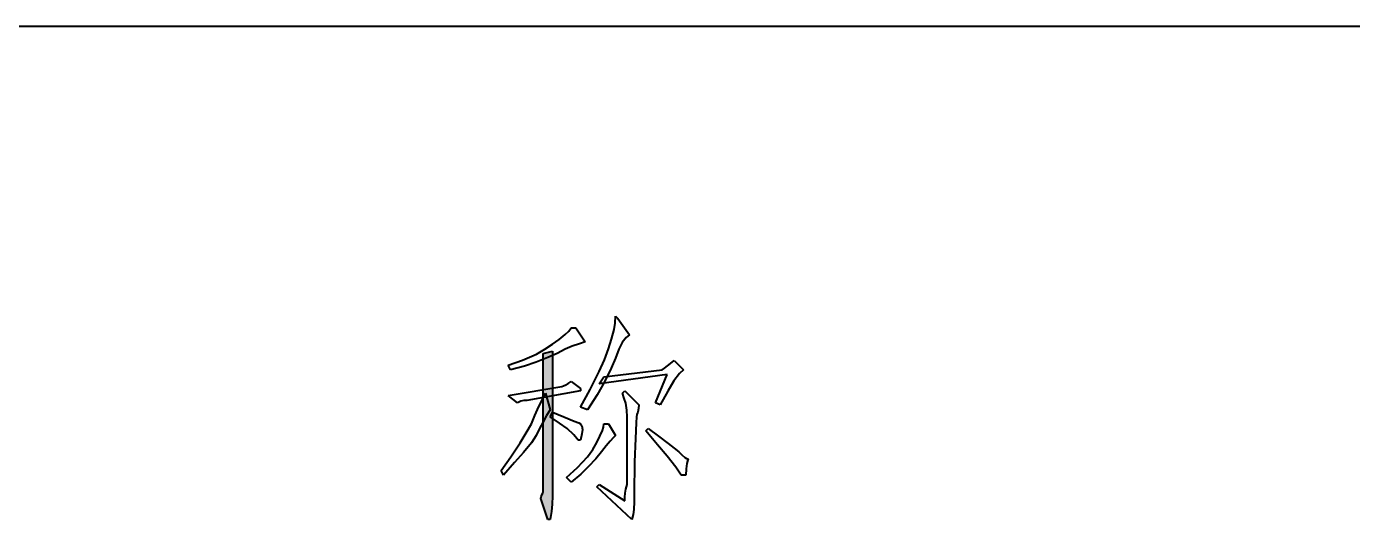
# Model space of a CAD drawing. Extents: x 457 to 4918, y -67 to 391.
# Drawn here: x 3539.63 to 3565.27, y 17.22 to 26.76 of the extents above; entities that cross this region are included whole.
import ezdxf

# ---------------------------------------------------------------- set-up
doc = ezdxf.new("R2010")
doc.units = 0
doc.header["$LTSCALE"] = 40
doc.header["$MEASUREMENT"] = 0
doc.layers.add('at_Entity', color=7, linetype='CONTINUOUS')
doc.layers.add('at_Solid', color=7, linetype='CONTINUOUS')

msp = doc.modelspace()

# ---------------------------------------------------------------- hatches: boundary and pattern name
at = {"layer": 'at_Solid'}
msp.add_hatch(color=0, dxfattribs=at).paths.add_polyline_path([(3549.617, 20.434), (3549.798, 20.479), (3549.798, 17.813), (3549.797, 17.676), (3549.792, 17.519), (3549.779, 17.382), (3549.753, 17.225), (3549.708, 17.225), (3549.572, 17.632), (3549.579, 17.666), (3549.595, 17.704), (3549.61, 17.735), (3549.617, 17.767), (3549.617, 17.955), (3549.617, 18.48), (3549.617, 19.291)])

# ---------------------------------------------------------------- linework, layer by layer
at = {"layer": 'at_Entity', "color": 0, "lineweight": 40}
for p, q in [((3654.937, 26.762), (3474.899, 26.762)), ((3550.992, 20.898), (3551.012, 21.026)), ((3551.012, 21.026), (3551.018, 21.157)), ((3551.018, 21.157), (3551.064, 21.112)), ((3551.064, 21.112), (3551.29, 20.796)), ((3549.924, 20.709), (3550.045, 20.802)), ((3550.045, 20.802), (3550.113, 20.866)), ((3550.113, 20.866), (3550.16, 20.931)), ((3550.16, 20.931), (3550.25, 20.931)), ((3550.25, 20.931), (3550.431, 20.66)), ((3550.942, 20.713), (3550.992, 20.898)), ((3551.29, 20.796), (3551.222, 20.744)), ((3549.488, 20.424), (3549.653, 20.517)), ((3549.653, 20.517), (3549.798, 20.615)), ((3549.798, 20.615), (3549.924, 20.709)), ((3550.046, 20.519), (3549.888, 20.434)), ((3550.18, 20.577), (3550.046, 20.519)), ((3550.321, 20.625), (3550.18, 20.577)), ((3550.431, 20.66), (3550.321, 20.625)), ((3550.804, 20.314), (3550.883, 20.525)), ((3550.883, 20.525), (3550.942, 20.713)), ((3551.084, 20.52), (3551.018, 20.344)), ((3551.146, 20.648), (3551.084, 20.52)), ((3551.222, 20.744), (3551.146, 20.648)), ((3548.939, 20.208), (3549.22, 20.31)), ((3549.22, 20.31), (3549.488, 20.424)), ((3549.482, 20.267), (3549.259, 20.19)), ((3549.709, 20.359), (3549.482, 20.267)), ((3549.617, 20.434), (3549.798, 20.479)), ((3549.617, 19.291), (3549.617, 20.434)), ((3549.888, 20.434), (3549.709, 20.359)), ((3549.798, 20.479), (3549.798, 17.813)), ((3550.703, 20.088), (3550.804, 20.314)), ((3551.018, 20.344), (3550.934, 20.15)), ((3552.083, 20.24), (3552.148, 20.299)), ((3552.148, 20.299), (3552.329, 20.118)), ((3548.984, 20.118), (3548.939, 20.208)), ((3549.259, 20.19), (3548.984, 20.118)), ((3550.527, 19.743), (3550.703, 20.088)), ((3552.013, 20.027), (3550.702, 19.847)), ((3550.792, 19.982), (3551.922, 20.118)), ((3550.934, 20.15), (3550.804, 19.89)), ((3551.787, 19.485), (3552.013, 20.027)), ((3551.922, 20.118), (3551.964, 20.152)), ((3551.964, 20.152), (3552.024, 20.196)), ((3552.024, 20.196), (3552.083, 20.24)), ((3552.252, 20.05), (3552.145, 19.906)), ((3552.329, 20.118), (3552.252, 20.05)), ((3548.939, 19.621), (3549.979, 19.801)), ((3549.979, 19.801), (3550.013, 19.809)), ((3550.013, 19.809), (3550.057, 19.831)), ((3550.057, 19.831), (3550.101, 19.859)), ((3550.101, 19.859), (3550.16, 19.892)), ((3550.16, 19.892), (3550.34, 19.756)), ((3550.34, 19.756), (3550.34, 19.711)), ((3550.34, 19.395), (3550.527, 19.743)), ((3550.804, 19.89), (3550.659, 19.638)), ((3550.702, 19.847), (3550.792, 19.982)), ((3552.145, 19.906), (3552.028, 19.708)), ((3549.12, 19.485), (3548.939, 19.621)), ((3549.185, 19.511), (3549.12, 19.485)), ((3549.242, 19.524), (3549.185, 19.511)), ((3549.285, 19.529), (3549.242, 19.524)), ((3549.301, 19.53), (3549.285, 19.529)), ((3550.34, 19.711), (3549.301, 19.53)), ((3549.535, 19.409), (3549.597, 19.535)), ((3549.597, 19.535), (3549.662, 19.666)), ((3549.662, 19.666), (3549.753, 19.349)), ((3550.659, 19.638), (3550.476, 19.349)), ((3551.154, 19.666), (3551.199, 19.711)), ((3551.187, 19.567), (3551.154, 19.666)), ((3551.215, 19.473), (3551.187, 19.567)), ((3551.199, 19.711), (3551.47, 19.44)), ((3552.028, 19.708), (3551.877, 19.44)), ((3549.391, 19.078), (3549.459, 19.24)), ((3549.459, 19.24), (3549.535, 19.409)), ((3549.685, 19.24), (3549.609, 19.104)), ((3549.617, 18.48), (3549.617, 19.291)), ((3549.753, 19.349), (3549.685, 19.24)), ((3549.753, 19.214), (3549.798, 19.304)), ((3549.798, 19.304), (3550.016, 19.212)), ((3550.476, 19.349), (3550.34, 19.395)), ((3551.237, 19.342), (3551.215, 19.473)), ((3551.244, 19.214), (3551.237, 19.342)), ((3551.432, 19.253), (3551.425, 19.214)), ((3551.447, 19.301), (3551.432, 19.253)), ((3551.463, 19.373), (3551.447, 19.301)), ((3551.47, 19.44), (3551.463, 19.373)), ((3551.877, 19.44), (3551.787, 19.485)), ((3549.286, 18.901), (3549.391, 19.078)), ((3549.547, 18.983), (3549.482, 18.852)), ((3549.609, 19.104), (3549.547, 18.983)), ((3549.936, 19.089), (3549.753, 19.214)), ((3550.081, 18.984), (3549.936, 19.089)), ((3550.016, 19.212), (3550.215, 19.129)), ((3550.21, 18.864), (3550.081, 18.984)), ((3550.215, 19.129), (3550.307, 19.092)), ((3550.307, 19.092), (3550.34, 19.078)), ((3550.34, 19.078), (3550.366, 19.035)), ((3550.366, 19.035), (3550.377, 18.965)), ((3550.766, 18.946), (3550.786, 19.013)), ((3550.786, 19.013), (3550.792, 19.078)), ((3550.792, 19.078), (3550.883, 19.078)), ((3550.883, 19.078), (3551.018, 18.852)), ((3551.244, 17.903), (3551.244, 19.214)), ((3551.418, 19.095), (3551.402, 18.792)), ((3551.425, 19.214), (3551.418, 19.095)), ((3551.606, 18.943), (3551.651, 18.988)), ((3551.651, 18.988), (3551.845, 18.835)), ((3549.172, 18.71), (3549.286, 18.901)), ((3549.482, 18.852), (3549.389, 18.707)), ((3550.295, 18.762), (3550.21, 18.864)), ((3550.34, 18.762), (3550.295, 18.762)), ((3550.366, 18.879), (3550.34, 18.762)), ((3550.377, 18.965), (3550.366, 18.879)), ((3550.657, 18.717), (3550.716, 18.837)), ((3550.716, 18.837), (3550.766, 18.946)), ((3550.911, 18.739), (3550.839, 18.653)), ((3550.976, 18.809), (3550.911, 18.739)), ((3551.018, 18.852), (3550.976, 18.809)), ((3551.402, 18.792), (3551.387, 18.343)), ((3551.829, 18.668), (3551.606, 18.943)), ((3551.845, 18.835), (3552.037, 18.692)), ((3548.991, 18.436), (3549.172, 18.71)), ((3549.238, 18.518), (3549.065, 18.326)), ((3549.389, 18.707), (3549.238, 18.518)), ((3549.617, 17.955), (3549.617, 18.48)), ((3550.474, 18.436), (3550.578, 18.579)), ((3550.578, 18.579), (3550.657, 18.717)), ((3550.747, 18.536), (3550.636, 18.399)), ((3550.839, 18.653), (3550.747, 18.536)), ((3552.017, 18.448), (3551.829, 18.668)), ((3552.037, 18.692), (3552.153, 18.608)), ((3552.153, 18.608), (3552.239, 18.536)), ((3552.239, 18.536), (3552.299, 18.476)), ((3552.299, 18.476), (3552.354, 18.427)), ((3548.804, 18.174), (3548.991, 18.436)), ((3549.065, 18.326), (3548.849, 18.084)), ((3550.069, 18.039), (3550.282, 18.233)), ((3550.282, 18.233), (3550.474, 18.436)), ((3550.49, 18.242), (3550.343, 18.105)), ((3550.636, 18.399), (3550.49, 18.242)), ((3551.387, 18.343), (3551.38, 17.722)), ((3552.184, 18.237), (3552.017, 18.448)), ((3552.284, 18.084), (3552.184, 18.237)), ((3552.354, 18.427), (3552.387, 18.407)), ((3552.381, 18.208), (3552.374, 18.084)), ((3552.396, 18.307), (3552.381, 18.208)), ((3552.387, 18.407), (3552.42, 18.4)), ((3552.413, 18.376), (3552.396, 18.307)), ((3552.42, 18.4), (3552.413, 18.376)), ((3548.849, 18.084), (3548.804, 18.174)), ((3549.617, 17.767), (3549.617, 17.955)), ((3550.16, 17.948), (3550.069, 18.039)), ((3550.343, 18.105), (3550.16, 17.948)), ((3552.374, 18.084), (3552.284, 18.084)), ((3549.579, 17.666), (3549.595, 17.704)), ((3549.595, 17.704), (3549.61, 17.735)), ((3549.61, 17.735), (3549.617, 17.767)), ((3549.798, 17.813), (3549.797, 17.676)), ((3550.657, 17.858), (3550.702, 17.903)), ((3551.335, 17.225), (3550.657, 17.858)), ((3550.702, 17.903), (3551.199, 17.587)), ((3551.2, 17.655), (3551.205, 17.736)), ((3551.205, 17.736), (3551.218, 17.811)), ((3551.218, 17.811), (3551.244, 17.903)), ((3551.38, 17.722), (3551.379, 17.568)), ((3549.572, 17.632), (3549.579, 17.666)), ((3549.708, 17.225), (3549.572, 17.632)), ((3549.792, 17.519), (3549.779, 17.382)), ((3549.797, 17.676), (3549.792, 17.519)), ((3551.199, 17.587), (3551.2, 17.655)), ((3551.379, 17.568), (3551.374, 17.42)), ((3549.753, 17.225), (3549.708, 17.225)), ((3549.779, 17.382), (3549.753, 17.225)), ((3551.361, 17.323), (3551.335, 17.225)), ((3551.374, 17.42), (3551.361, 17.323))]:
    msp.add_line(p, q, dxfattribs=at)
at = {"layer": 'at_Entity', "color": 0}
msp.add_lwpolyline([(3654.937, 26.762), (3474.899, 26.762)], dxfattribs=at)

doc.saveas('drawing.dxf')
